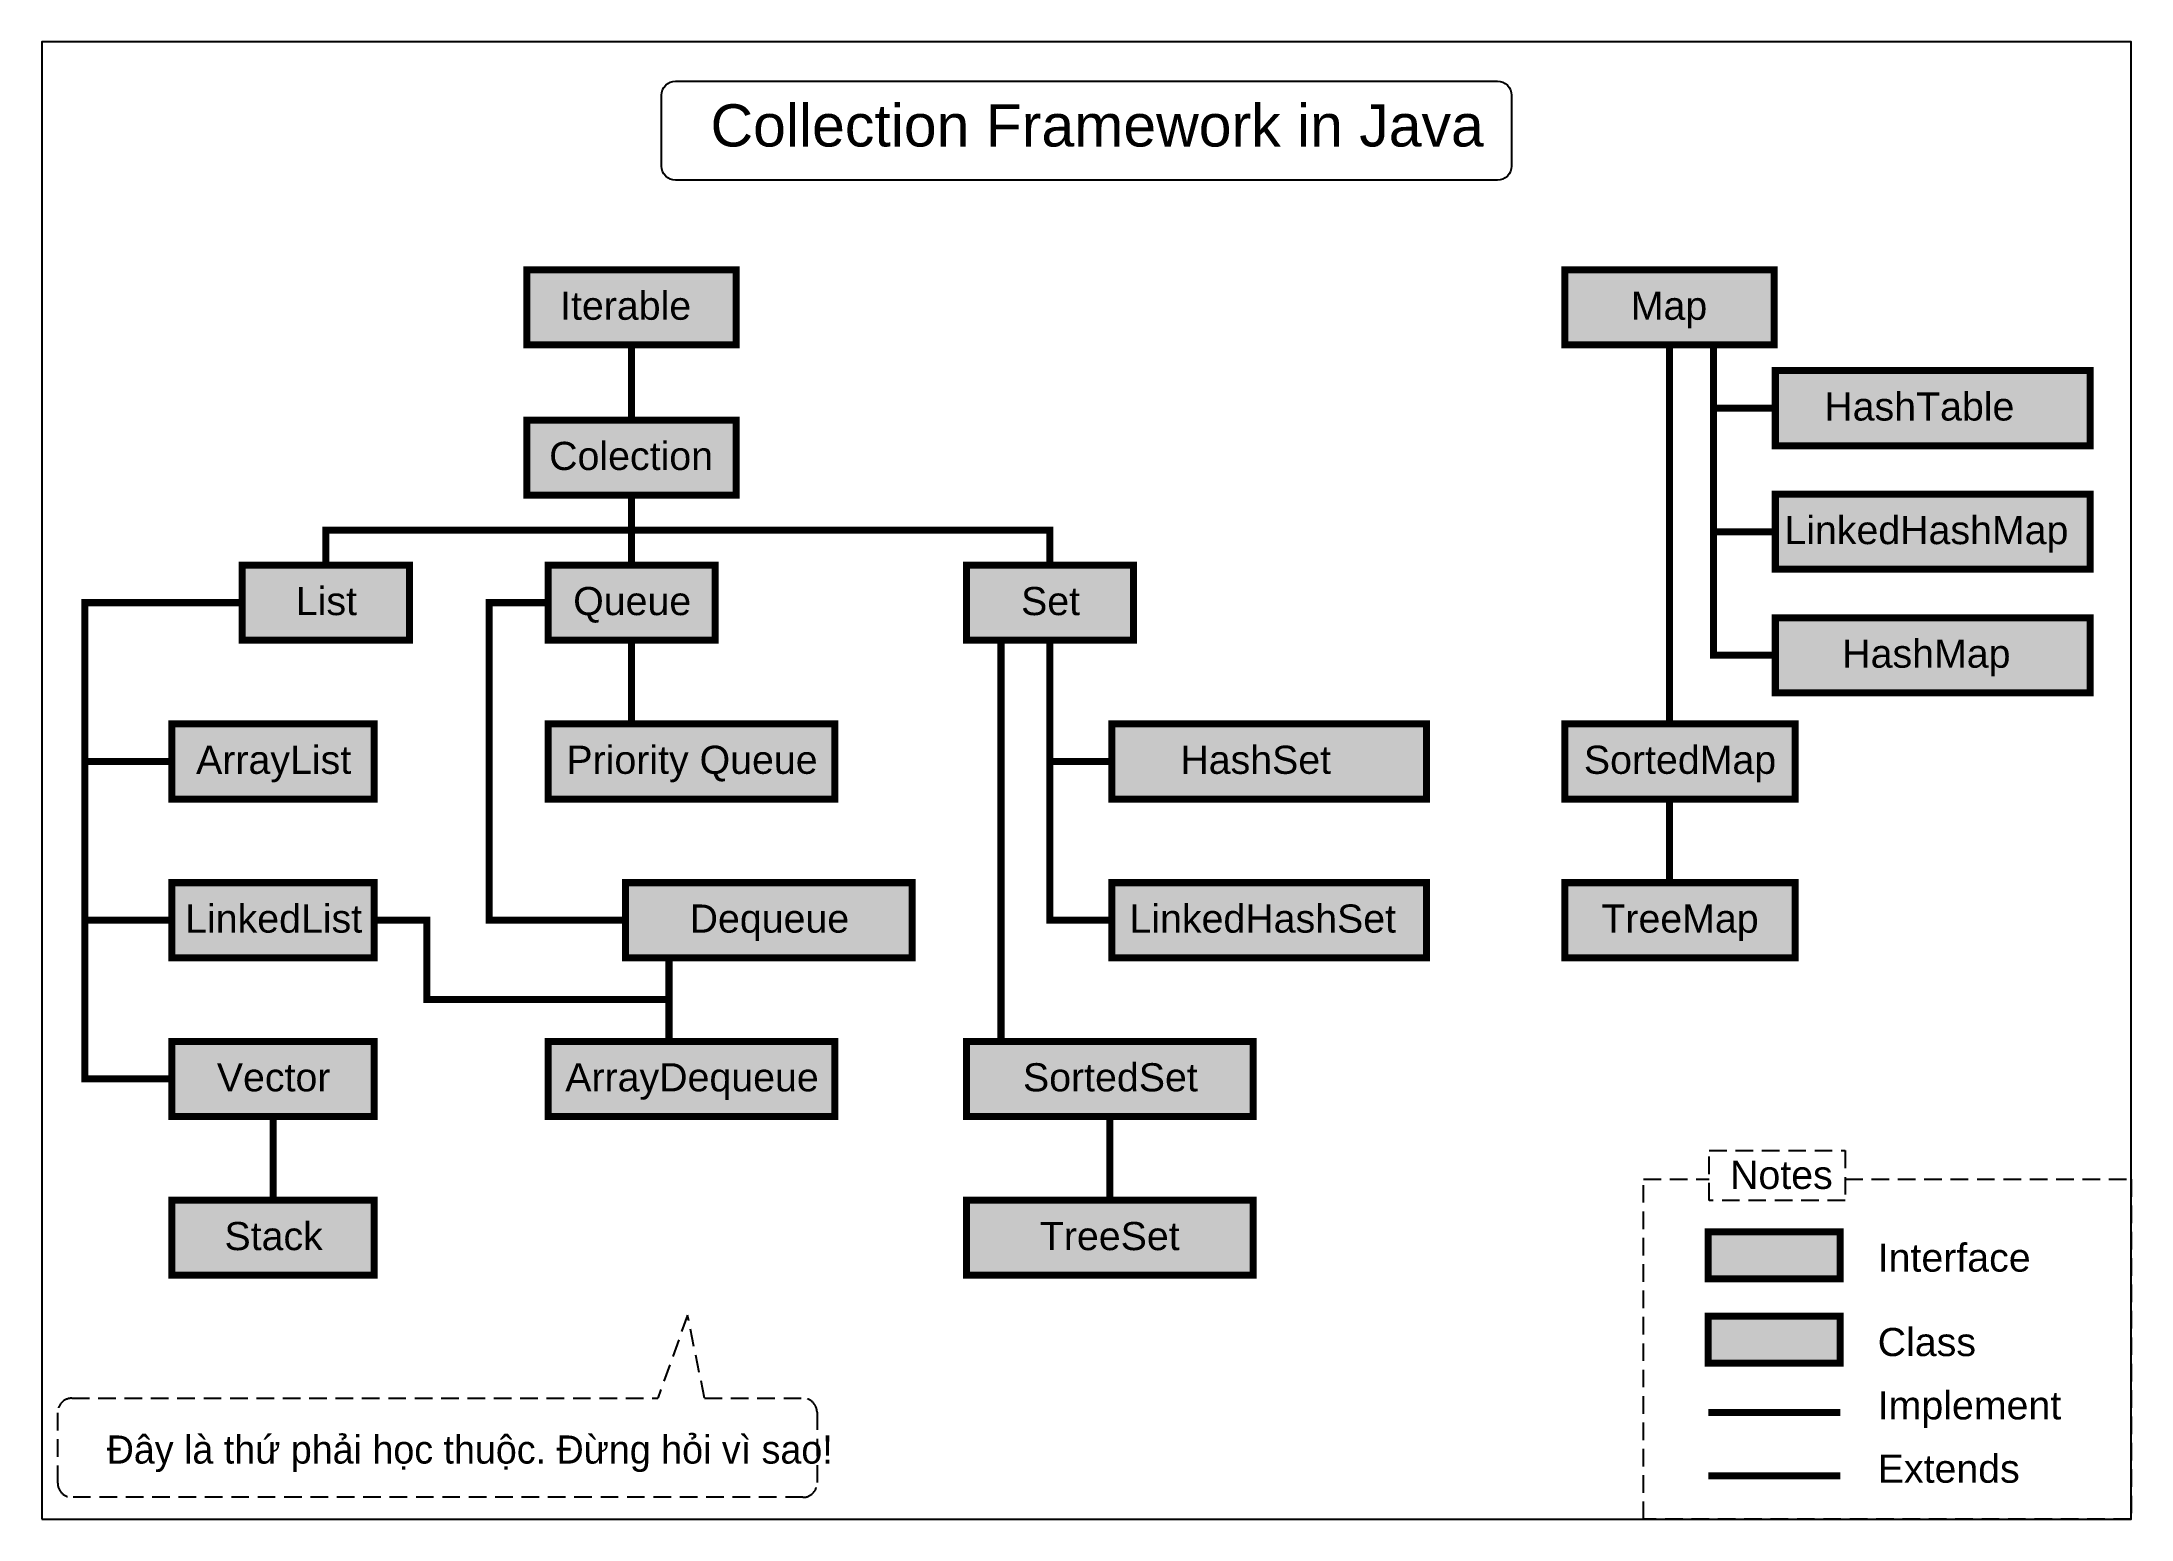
# Model space of a CAD drawing. Header units: inches. Extents: x 95 to 392, y 67 to 277.
import ezdxf
from ezdxf.enums import TextEntityAlignment as Align

# ---------------------------------------------------------------- set-up
doc = ezdxf.new("R2010")
doc.units = ezdxf.units.IN
doc.header["$MEASUREMENT"] = 0
doc.linetypes.add('DASHED', pattern=[0.75, 0.5, -0.25])
for name, color, linetype in [('dash', 7, 'DASHED'), ('green', 82, 'Continuous'), ('red', 1, 'Continuous')]:
    doc.layers.add(name, color=color, linetype=linetype)
doc.styles.add('note', font='PatrickHand-Regular.ttf', dxfattribs={"height": 4})
doc.styles.get("Standard").update_dxf_attribs({"font": 'arial.ttf', "height": 4})

msp = doc.modelspace()

# ---------------------------------------------------------------- hatches: boundary and pattern name
at = {"layer": 'green'}
h = msp.add_hatch(color=256, dxfattribs=at)
h.dxf.hatch_style = 1
h.paths.add_polyline_path([(385.95, 230.16), (341.19, 230.16), (341.19, 219.48), (385.95, 219.48)])
h = msp.add_hatch(color=256, dxfattribs=at)
h.dxf.hatch_style = 1
h.paths.add_polyline_path([(385.95, 212.59), (341.19, 212.59), (341.19, 201.92), (385.95, 201.92)])
h = msp.add_hatch(color=256, dxfattribs=at)
h.dxf.hatch_style = 1
h.paths.add_polyline_path([(385.95, 195.03), (341.19, 195.03), (341.19, 184.35), (385.95, 184.35)])
h = msp.add_hatch(color=256, dxfattribs=at)
h.dxf.hatch_style = 1
h.paths.add_polyline_path([(142.03, 179.94), (113.27, 179.94), (113.27, 169.26), (142.03, 169.26)])
h = msp.add_hatch(color=256, dxfattribs=at)
h.dxf.hatch_style = 1
h.paths.add_polyline_path([(207.49, 179.94), (166.74, 179.94), (166.74, 169.26), (207.49, 169.26)])
h = msp.add_hatch(color=256, dxfattribs=at)
h.dxf.hatch_style = 1
h.paths.add_polyline_path([(291.62, 179.94), (246.87, 179.94), (246.87, 169.26), (291.62, 169.26)])
h = msp.add_hatch(color=256, dxfattribs=at)
h.dxf.hatch_style = 1
h.paths.add_polyline_path([(142.03, 157.37), (113.27, 157.37), (113.27, 146.7), (142.03, 146.7)])
h = msp.add_hatch(color=256, dxfattribs=at)
h.dxf.hatch_style = 1
h.paths.add_polyline_path([(291.62, 157.37), (246.87, 157.37), (246.87, 146.7), (291.62, 146.7)])
h = msp.add_hatch(color=256, dxfattribs=at)
h.dxf.hatch_style = 1
h.paths.add_polyline_path([(344.02, 157.37), (311.26, 157.37), (311.26, 146.7), (344.02, 146.7)])
h = msp.add_hatch(color=256, dxfattribs=at)
h.dxf.hatch_style = 1
h.paths.add_polyline_path([(142.03, 134.81), (113.27, 134.81), (113.27, 124.13), (142.03, 124.13)])
h = msp.add_hatch(color=256, dxfattribs=at)
h.dxf.hatch_style = 1
h.paths.add_polyline_path([(207.49, 134.81), (166.74, 134.81), (166.74, 124.13), (207.49, 124.13)])
h = msp.add_hatch(color=256, dxfattribs=at)
h.dxf.hatch_style = 1
h.paths.add_polyline_path([(142.03, 112.25), (113.27, 112.25), (113.27, 101.57), (142.03, 101.57)])
h = msp.add_hatch(color=256, dxfattribs=at)
h.dxf.hatch_style = 1
h.paths.add_polyline_path([(266.96, 112.25), (226.2, 112.25), (226.2, 101.57), (266.96, 101.57)])
h = msp.add_hatch(color=256, dxfattribs=at)
h.dxf.hatch_style = 1
h.paths.add_polyline_path([(350.42, 95.76), (331.66, 95.76), (331.66, 89.08), (350.42, 89.08)])
at = {"layer": 'red'}
h = msp.add_hatch(color=256, dxfattribs=at)
h.dxf.hatch_style = 1
h.paths.add_polyline_path([(193.49, 244.48), (163.73, 244.48), (163.73, 233.81), (193.49, 233.81)])
h = msp.add_hatch(color=256, dxfattribs=at)
h.dxf.hatch_style = 1
h.paths.add_polyline_path([(341.02, 244.48), (311.26, 244.48), (311.26, 233.81), (341.02, 233.81)])
h = msp.add_hatch(color=256, dxfattribs=at)
h.dxf.hatch_style = 1
h.paths.add_polyline_path([(193.49, 223.13), (163.73, 223.13), (163.73, 212.45), (193.49, 212.45)])
h = msp.add_hatch(color=256, dxfattribs=at)
h.dxf.hatch_style = 1
h.paths.add_polyline_path([(147.03, 202.5), (123.27, 202.5), (123.27, 191.83), (147.03, 191.83)])
h = msp.add_hatch(color=256, dxfattribs=at)
h.dxf.hatch_style = 1
h.paths.add_polyline_path([(190.49, 202.5), (166.74, 202.5), (166.74, 191.83), (190.49, 191.83)])
h = msp.add_hatch(color=256, dxfattribs=at)
h.dxf.hatch_style = 1
h.paths.add_polyline_path([(249.96, 202.5), (226.2, 202.5), (226.2, 191.83), (249.96, 191.83)])
h = msp.add_hatch(color=256, dxfattribs=at)
h.dxf.hatch_style = 1
h.paths.add_polyline_path([(344.02, 179.94), (311.26, 179.94), (311.26, 169.26), (344.02, 169.26)])
h = msp.add_hatch(color=256, dxfattribs=at)
h.dxf.hatch_style = 1
h.paths.add_polyline_path([(218.49, 157.37), (177.74, 157.37), (177.74, 146.7), (218.49, 146.7)])
h = msp.add_hatch(color=256, dxfattribs=at)
h.dxf.hatch_style = 1
h.paths.add_polyline_path([(266.96, 134.81), (226.2, 134.81), (226.2, 124.13), (266.96, 124.13)])
h = msp.add_hatch(color=256, dxfattribs=at)
h.dxf.hatch_style = 1
h.paths.add_polyline_path([(350.42, 107.76), (331.66, 107.76), (331.66, 101.08), (350.42, 101.08)])

# ---------------------------------------------------------------- linework, layer by layer
msp.add_lwpolyline([(94.77, 66.89), (391.77, 66.89), (391.77, 276.89), (94.77, 276.89)], close=True)
msp.add_lwpolyline([(184.87, 271.3), (301.68, 271.3, -0.414214), (303.68, 269.3), (303.68, 259.23, -0.414214), (301.68, 257.23), (184.87, 257.23, -0.414214), (182.87, 259.23), (182.87, 269.3, -0.414214)], format="xyb", close=True)
at = {"const_width": 1}
for points in [[(163.73, 244.48), (193.49, 244.48), (193.49, 233.81), (163.73, 233.81)], [(311.26, 244.48), (341.02, 244.48), (341.02, 233.81), (311.26, 233.81)], [(341.19, 230.16), (385.95, 230.16), (385.95, 219.48), (341.19, 219.48)], [(163.73, 223.13), (193.49, 223.13), (193.49, 212.45), (163.73, 212.45)], [(341.19, 212.59), (385.95, 212.59), (385.95, 201.92), (341.19, 201.92)], [(123.27, 202.5), (147.03, 202.5), (147.03, 191.83), (123.27, 191.83)], [(166.74, 202.5), (190.49, 202.5), (190.49, 191.83), (166.74, 191.83)], [(226.2, 202.5), (249.96, 202.5), (249.96, 191.83), (226.2, 191.83)], [(341.19, 195.03), (385.95, 195.03), (385.95, 184.35), (341.19, 184.35)], [(113.27, 179.94), (142.03, 179.94), (142.03, 169.26), (113.27, 169.26)], [(166.74, 179.94), (207.49, 179.94), (207.49, 169.26), (166.74, 169.26)], [(246.87, 179.94), (291.62, 179.94), (291.62, 169.26), (246.87, 169.26)], [(311.26, 179.94), (344.02, 179.94), (344.02, 169.26), (311.26, 169.26)], [(113.27, 157.37), (142.03, 157.37), (142.03, 146.7), (113.27, 146.7)], [(177.74, 157.37), (218.49, 157.37), (218.49, 146.7), (177.74, 146.7)], [(246.87, 157.37), (291.62, 157.37), (291.62, 146.7), (246.87, 146.7)], [(311.26, 157.37), (344.02, 157.37), (344.02, 146.7), (311.26, 146.7)], [(113.27, 134.81), (142.03, 134.81), (142.03, 124.13), (113.27, 124.13)], [(166.74, 134.81), (207.49, 134.81), (207.49, 124.13), (166.74, 124.13)], [(226.2, 134.81), (266.96, 134.81), (266.96, 124.13), (226.2, 124.13)], [(113.27, 112.25), (142.03, 112.25), (142.03, 101.57), (113.27, 101.57)], [(226.2, 112.25), (266.96, 112.25), (266.96, 101.57), (226.2, 101.57)], [(331.66, 107.76), (350.42, 107.76), (350.42, 101.08), (331.66, 101.08)], [(331.66, 95.76), (350.42, 95.76), (350.42, 89.08), (331.66, 89.08)]]:
    msp.add_lwpolyline(points, close=True, dxfattribs=at)
for points in [[(178.61, 233.81), (178.61, 223.13)], [(326.14, 233.81), (326.14, 179.94)], [(178.61, 212.45), (178.61, 202.5)], [(135.15, 202.5), (135.15, 207.48), (178.61, 207.48)], [(178.61, 207.48), (238.08, 207.48), (238.08, 202.5)], [(166.74, 197.17), (158.37, 197.17), (158.37, 152.04), (177.74, 152.04)], [(231.12, 191.83), (231.12, 134.81)], [(127.65, 124.13), (127.65, 112.25)], [(331.66, 73.08), (350.42, 73.08)]]:
    msp.add_lwpolyline(points, dxfattribs=at)
at = {"layer": 'dash', "ltscale": 6, "const_width": 1}
for points in [[(332.41, 233.81), (332.41, 189.69), (341.19, 189.69)], [(341.19, 224.82), (332.41, 224.82)], [(341.19, 207.26), (332.41, 207.26)], [(123.27, 197.17), (100.9, 197.17), (100.9, 174.6), (113.27, 174.6)], [(178.61, 191.83), (178.61, 179.94)], [(238.08, 191.83), (238.08, 174.6), (246.87, 174.6)], [(113.27, 174.6), (100.9, 174.6), (100.9, 152.04), (113.27, 152.04)], [(238.08, 174.6), (238.08, 152.04), (246.87, 152.04)], [(326.14, 169.26), (326.14, 157.37)], [(113.27, 152.04), (100.9, 152.04), (100.9, 129.47), (113.27, 129.47)], [(142.03, 152.04), (149.52, 152.04), (149.52, 140.75), (183.93, 140.75)], [(183.93, 146.7), (183.93, 134.81)], [(246.58, 124.13), (246.58, 112.25)], [(331.66, 82.08), (350.42, 82.08)]]:
    msp.add_lwpolyline(points, dxfattribs=at)
at = {"layer": 'dash', "ltscale": 5}
msp.add_lwpolyline([(331.79, 119.28), (351.11, 119.28), (351.11, 112.2), (331.79, 112.2)], close=True, dxfattribs=at)
for points in [[(351.11, 115.24), (391.77, 115.24), (391.77, 66.89), (322.44, 66.89), (322.44, 115.24), (331.79, 115.24)], [(188.98, 84.09), (186.57, 95.91), (182.34, 84.09)]]:
    msp.add_lwpolyline(points, dxfattribs=at)
msp.add_lwpolyline([(188.98, 84.09), (202.97, 84.09, -0.414214), (204.97, 82.09), (204.97, 72.01, -0.414214), (202.97, 70.01), (99.04, 70.01, -0.414214), (97.04, 72.01), (97.04, 82.09, -0.414214), (99.04, 84.09), (182.34, 84.09)], format="xyb", dxfattribs=at)

# ---------------------------------------------------------------- texts
for s, height, p in [('Collection Framework in Java ', 6, (189.83, 262.01)), ('Notes', 4, (334.75, 113.84)), ('Interface', 4, (355.74, 102.08)), ('Class', 4, (355.74, 90.08)), ('Implement', 4, (355.74, 81.08)), ('Extends', 4, (355.74, 72.08))]:
    msp.add_text(s, height=height).set_placement(p)
for s, p in [('Iterable ', (178.54, 237.38)), ('Map', (326.07, 237.38)), ('HashTable', (361.66, 223.06)), ('Colection', (178.54, 216.03)), ('LinkedHashMap', (362.66, 205.49)), ('List', (135.23, 195.4)), ('Queue', (178.7, 195.4)), ('Set', (238.17, 195.4)), ('HashMap', (362.66, 187.93)), ('ArrayList', (127.73, 172.84)), ('Priority Queue', (187.2, 172.84)), ('HashSet', (267.33, 172.84)), ('SortedMap', (327.64, 172.84)), ('LinkedList', (127.73, 150.27)), ('LinkedHashSet', (268.33, 150.27)), ('Dequeue', (198.2, 150.27)), ('TreeMap', (327.64, 150.27)), ('Vector', (127.73, 127.71)), ('ArrayDequeue', (187.2, 127.71)), ('SortedSet', (246.67, 127.71)), ('Stack', (127.73, 105.14)), ('TreeSet', (246.58, 105.14))]:
    msp.add_text(s, height=4).set_placement(p, align=Align.CENTER)
at = {"style": 'note'}
msp.add_text('Đây là thứ phải học thuộc. Đừng hỏi vì sao!', height=4, dxfattribs=at).set_placement((104, 74.8))

doc.saveas('drawing.dxf')
